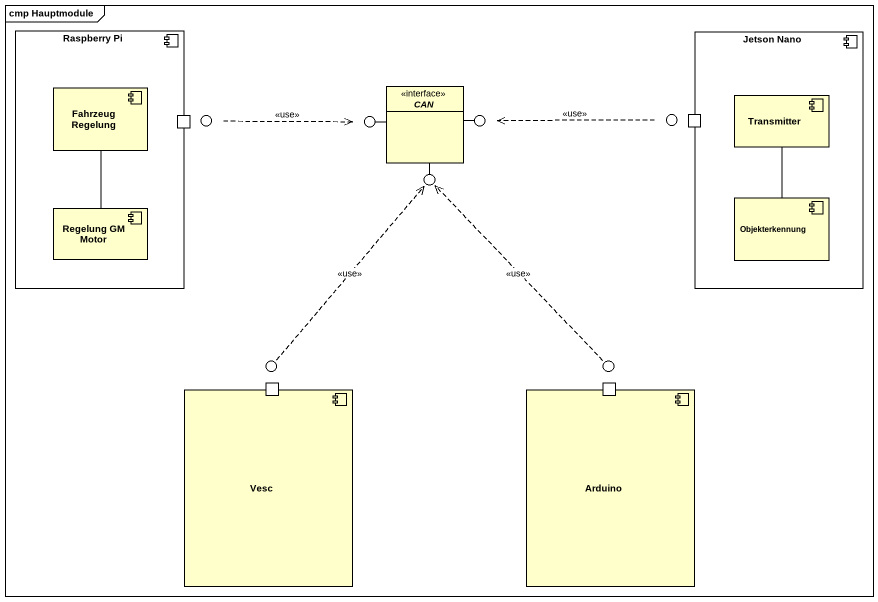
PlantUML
@startuml
mainframe cmp Hauptmodule
allowmixing
hide circle
hide empty members
component "Raspberry Pi" as Raspberry_Pi {
  component "Fahrzeug Regelung" as Fahrzeug_Regelung
  port " " as port1
  component "Regelung GM Motor" as Regelung_GM_Motor
}
component "Jetson Nano" as Jetson_Nano {
  component Transmitter
  port " " as port2
  component Objekterkennung
}
interface CAN
() " " as lollipop1
() " " as lollipop2
() " " as lollipop3
() " " as lollipop4
() " " as lollipop5
() " " as lollipop6
() " " as lollipop7
component Vesc {
  port " " as port3
}
component Arduino {
  port " " as port4
}
CAN -left- lollipop2
CAN -right- lollipop3
CAN -- lollipop5
Fahrzeug_Regelung -- Regelung_GM_Motor
Transmitter -- Objekterkennung
lollipop1 .right.> lollipop2 : <<use>>
lollipop4 .left.> lollipop3 : <<use>>
lollipop6 .up.> lollipop5 : <<use>>
lollipop7 .up.> lollipop5 : <<use>>
@enduml
